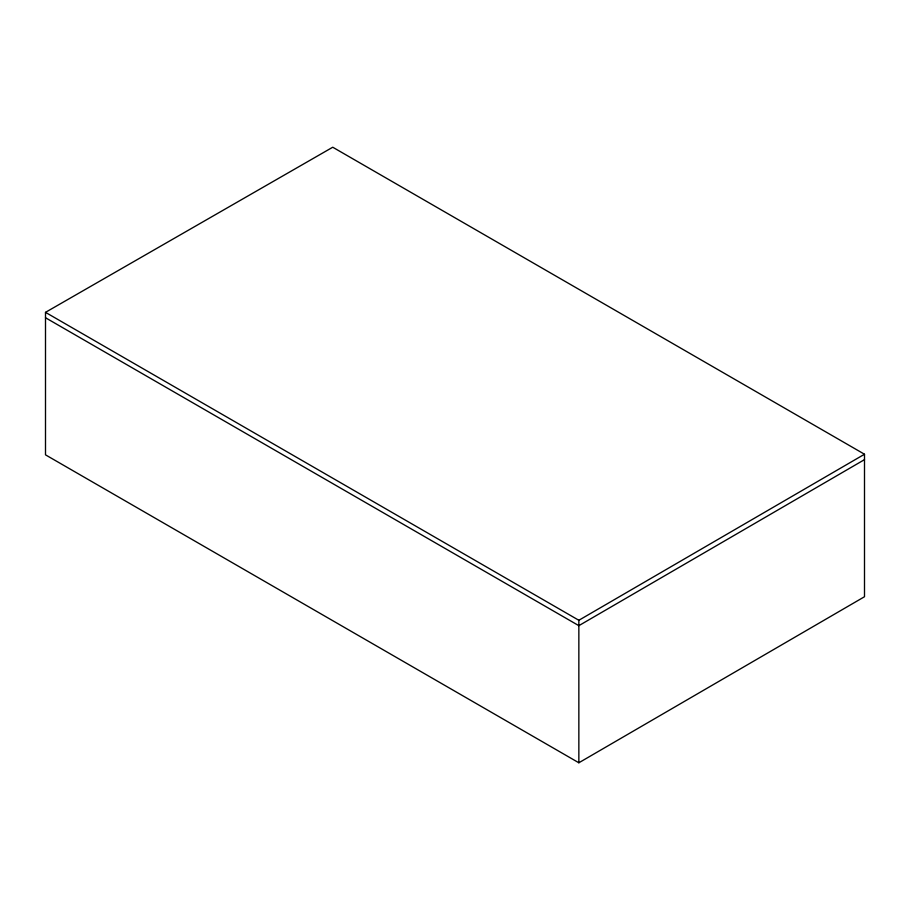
<?xml version="1.0" encoding="UTF-8"?>
<svg xmlns="http://www.w3.org/2000/svg" width="910" height="910" viewBox="0 0 910 910"><rect width="100%" height="100%" fill="white"/><g stroke="black" fill="none" stroke-linecap="round" stroke-linejoin="round"><path stroke-width="1.36" d="M578.851 762.773L578.851 620.279L864.5 454.238L332.741 147.227L45.5 312.346L45.5 454.841L578.851 762.773L864.5 596.732L864.5 454.238M864.5 459.641L578.851 625.67L45.5 317.749M45.5 312.346L578.851 620.279"/></g></svg>
